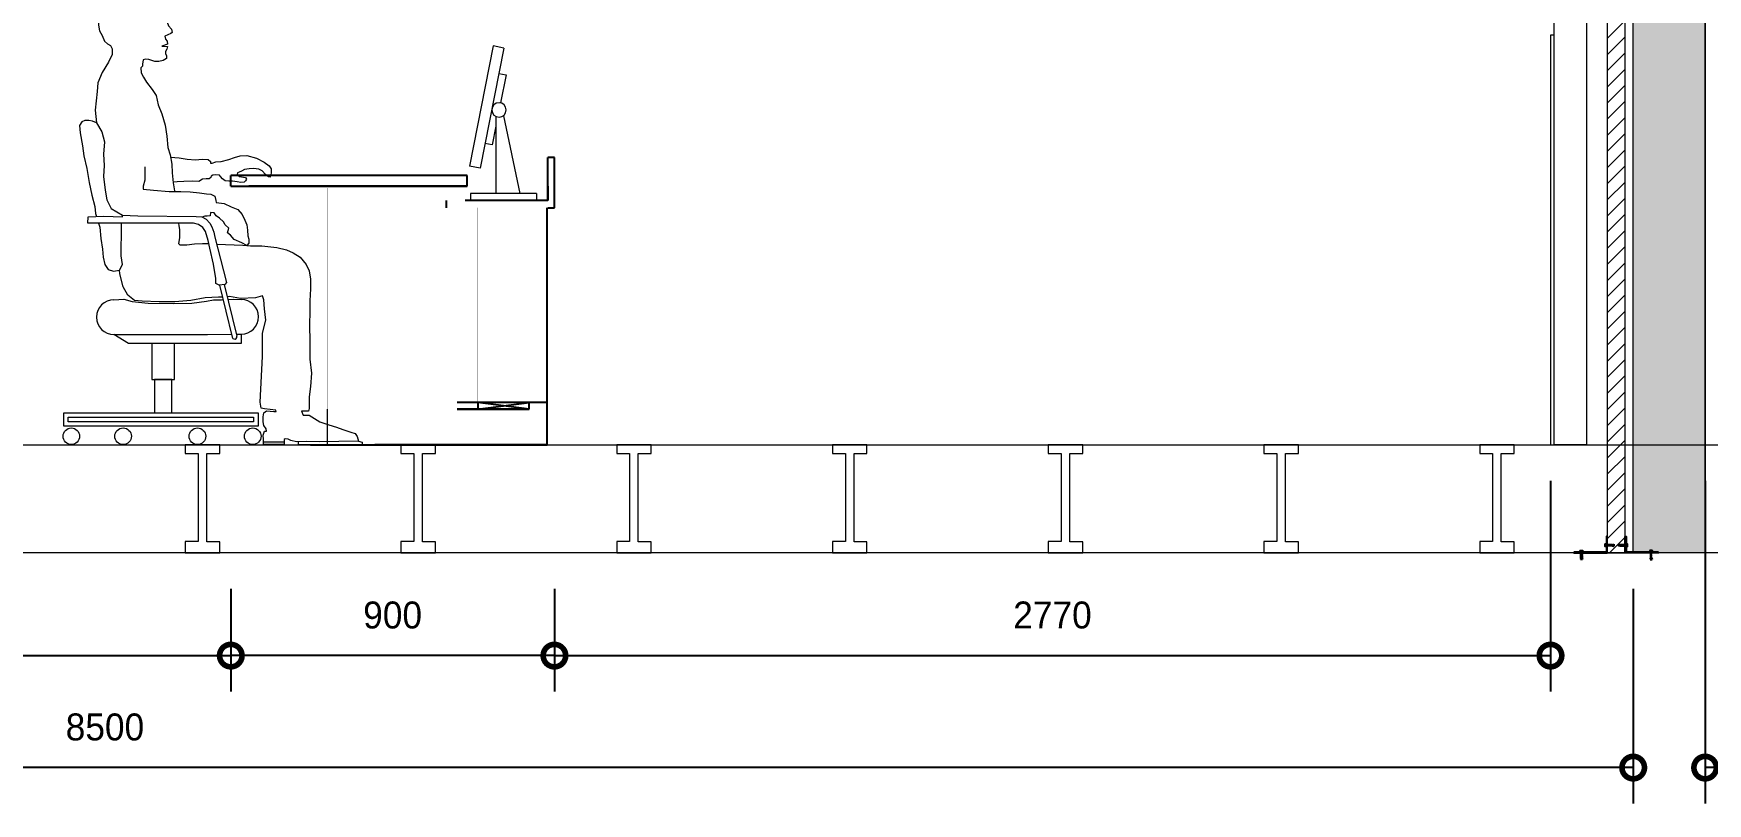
# Model space of a CAD drawing. Header units: millimetres. Extents: x 14417 to 125410, y 885 to 33253.
# Drawn here: x 85396 to 90052, y 6268 to 8411 of the extents above; entities that cross this region are included whole.
import ezdxf

# ---------------------------------------------------------------- set-up
doc = ezdxf.new("R2010")
doc.units = ezdxf.units.MM
doc.header["$LTSCALE"] = 300
doc.linetypes.add('HIDDEN', pattern=[0.375, 0.25, -0.125])
doc.layers.get('Defpoints').update_dxf_attribs({"color": 163})
doc.layers.add('-----20 General Symbol', color=3, linetype='Continuous')
doc.layers.add('-----36 Dimension', color=1, linetype='Continuous')
doc.layers.add('-----31 Base Plan', color=8, linetype='Continuous', lineweight=0)
doc.styles.add('ELEC', font='')
doc.styles.get('ELEC').set_extended_font_data('Dotum')
doc.dimstyles.new('LE', dxfattribs={"dimscale": 30, "dimtxt": 3, "dimasz": 2.5, "dimexe": 2, "dimexo": 2, "dimgap": 1.5, "dimtad": 1, "dimdec": 0, "dimzin": 1, "dimdsep": 46, "dimtxsty": 'ELEC', "dimblk": 'DOTSMALL', "dimcen": 0, "dimclrd": 1, "dimclre": 1, "dimclrt": 1, "dimadec": 0, "dimazin": 0, "dimtfac": 1, "dimtdec": 0, "dimtix": 1, "dimtmove": 2, "dimatfit": 3, "dimldrblk": 'DOTSMALL', "dimfxl": 1, "dimtolj": 1, "dimtzin": 1, "dimarcsym": 0})

# ---------------------------------------------------------------- blocks, each defined once
blk = doc.blocks.new('사람')
at = {"color": 0, "linetype": 'ByBlock'}
for p, q in [((217982.7, 32964.3, 0), (218018, 32819.5, 0)), ((217995.8, 32966.2, 0), (218030.8, 32822.7, 0)), ((218162.6, 32527.4, 0), (218105, 32527.4, 0)), ((218201.2, 32528.8, 0), (218201.2, 32521, 0)), ((218201.2, 32521, 0), (218379.5, 32521, 0))]:
    blk.add_line(p, q, dxfattribs=at)
at = {"color": 0, "linetype": 'ByBlock', "elevation": 0}
for points in [[(217689.6, 33794.2), (217726.9, 33806.6), (217764.2, 33806.6), (217789.5, 33807.1), (217807.4, 33802), (217818.3, 33797.6), (217825.9, 33786.1), (217832.3, 33769.4), (217832.3, 33757.3), (217834.9, 33745.1), (217836.2, 33731.1), (217834.3, 33719.6), (217829.8, 33713.8), (217831.1, 33703.6), (217836.8, 33696.6), (217841.3, 33686.3), (217849.6, 33676.7), (217850.9, 33667.8), (217847.7, 33664.6), (217831.1, 33656.9), (217832.3, 33648.6), (217836.8, 33643.5), (217837.8, 33634.9), (217822.6, 33629.5), (217837.8, 33628.8), (217836.2, 33621.1), (217833, 33614.7), (217832.3, 33610.3), (217832.3, 33609), (217834.9, 33602.6), (217834.9, 33594.9), (217825.9, 33589.8), (217814.4, 33587.3), (217802.9, 33587.3), (217786.3, 33592.4), (217778, 33593), (217770.9, 33591.1), (217768.4, 33579.6), (217769, 33573.8), (217763.9, 33569.4), (217764.5, 33555.3), (217771.6, 33543.2), (217779.9, 33529.1), (217795.9, 33509.3), (217806.7, 33492.7), (217811.9, 33466.4), (217822.1, 33441.5), (217831.9, 33410), (217836.1, 33379.3), (217839.3, 33347.6), (217845.6, 33327.5), (217849.8, 33301.1), (217850.9, 33276.8), (217854.1, 33249.3), (217857.3, 33227.1)], [(217689.6, 33794.2), (217671.5, 33781.4), (217662, 33770.1), (217654.9, 33754.1), (217647.2, 33733.9), (217646.6, 33710.1), (217646.6, 33688.1), (217649, 33672.1), (217656.1, 33659.1), (217662.6, 33643), (217670.9, 33635.9), (217679.3, 33631.1), (217684, 33622.2), (217684, 33606.8), (217674.2, 33584.8), (217656.2, 33556.3), (217644.6, 33527.8), (217642.5, 33503.5), (217637.2, 33451.8), (217640.4, 33415.9), (217655.6, 33391.4), (217663.1, 33363.8), (217660.6, 33328.7), (217661.9, 33297.4), (217660.6, 33267.3), (217664.4, 33228.4), (217669.4, 33202.1), (217681.9, 33178.3), (217713.3, 33159.5), (217755.9, 33157), (217917.7, 33155.8), (217933.5, 33154.6), (217945.3, 33148.1), (217955.4, 33136.8), (217961.6, 33126.5), (217966.8, 33111.8), (217970.1, 33098.3), (217994.1, 33004.4), (218002.3, 32972.4), (217997.1, 32966.4), (217982.2, 32964.2), (217972.5, 32969.4), (217972.5, 32982.8), (217965.8, 33023), (217956.1, 33067.6), (217950.9, 33089.2), (217944.2, 33113.8), (217936.8, 33125), (217924.1, 33133.2), (217910, 33136.9), (217616.5, 33136.9), (217617.2, 33154.7), (217661.2, 33156.2), (217713.3, 33154.7), (217713.3, 33159.5)], [(217640.4, 33415.9), (217630, 33421.1), (217619.2, 33422.4), (217608.4, 33423), (217599.5, 33419.2), (217593.7, 33408.4), (217595.6, 33388.7), (217601.4, 33352.4), (217605.8, 33324.4), (217613.5, 33288.8), (217620.5, 33250.6), (217627.5, 33215), (217635.7, 33183.2), (217637.7, 33163.5), (217640.4, 33155.5)], [(217774.7, 33293.7), (217774.7, 33274.7), (217774.7, 33256.7), (217770.5, 33239.8), (217770.5, 33231.3), (217799.1, 33229.2), (217842.4, 33225), (217858, 33225.3), (217875.3, 33225.3), (217900.7, 33223.9), (217927.1, 33221), (217946.7, 33218.4), (217958.8, 33217.3), (217969.5, 33211.8), (217972.5, 33200.1), (217973, 33194.6), (217995.8, 33192), (218015, 33182.9), (218033.8, 33175.3), (218045.4, 33161.2), (218053, 33145), (218058.6, 33132.3), (218060.6, 33117.2), (218061.1, 33102), (218064.6, 33092.4), (218064.6, 33081.7), (218058.6, 33075.2), (218044.9, 33082.2), (218023.6, 33091.9), (218013, 33104), (218005.4, 33110.1), (218008.9, 33122.7), (217998.8, 33132.8), (217993.8, 33140.4), (217983.1, 33150.6), (217973, 33157.1), (217967.9, 33165.7), (217957.8, 33166.7), (217956.8, 33157.6), (217948.2, 33156.1), (217941.6, 33156.1), (217936.5, 33155.1)], [(217846.7, 33320.5), (217870.9, 33318.7), (217892.7, 33315.1), (217915.6, 33313.5), (217934.3, 33315.1), (217951.4, 33314.1), (217957.7, 33308.9), (217957.7, 33303.7), (217962.3, 33303.7), (217972.2, 33307.3), (217987.3, 33308.3), (218009.1, 33314.6), (218024.2, 33319.3), (218039.8, 33324.4), (218059, 33325), (218086, 33318.2), (218107.3, 33306.8), (218121.3, 33296.4), (218126, 33288.6), (218126.5, 33276.2), (218123.9, 33265.2), (218118.7, 33265.8), (218110.4, 33272.5), (218101.6, 33282.4), (218091.7, 33287.6), (218077.7, 33289.1), (218065.2, 33288.6), (218052.7, 33286), (218043.9, 33281.3), (218037.7, 33279.3), (218033, 33276.7), (218031.4, 33272), (218038.7, 33267.3), (218043.9, 33266.3), (218049.6, 33265.2), (218055.3, 33264.2), (218057.4, 33259.5), (218055.3, 33254.9), (218051.7, 33250.7), (218041.8, 33250.2), (218031.4, 33252.3), (218025.7, 33253.3), (218018.5, 33253.8), (218008.6, 33253.8), (217998.2, 33254.9), (217990.9, 33260.6), (217985.7, 33267.3), (217982.6, 33270.4), (217970.6, 33271.5), (217964.4, 33271), (217959.2, 33267.8), (217958.7, 33263.7), (217954, 33260.1), (217945.2, 33260.1), (217935.3, 33259.5), (217924.9, 33253.3), (217908.8, 33254.3), (217883.9, 33253.3), (217864.6, 33251.7), (217853.9, 33251.2)], [(217646.7, 33136.9), (217650.4, 33126), (217652.9, 33094.2), (217657.4, 33064.9), (217659.3, 33042.7), (217663.7, 33022.3), (217672.7, 33007.7), (217687.9, 33003.2), (217704.5, 33006.4), (217713.4, 33021.7), (217709.6, 33045.7), (217708.9, 33062.1), (217709.3, 33079.9), (217710.3, 33094.4), (217710.3, 33110.8), (217710.3, 33125.9), (217710.3, 33136.9)], [(217953.4, 33079.1), (217935.8, 33079.8), (217913.2, 33078.9), (217892.2, 33075.6), (217873, 33075.6), (217869.6, 33079.8), (217872.1, 33097.4), (217872.1, 33119.1), (217870.5, 33129.2), (217869.7, 33136.9)], [(217975.7, 33078.3), (217975.3, 33078.3)], [(217975.7, 33078.3), (218047.2, 33076.1), (218069.2, 33073.9), (218100, 33073.9), (218141.8, 33069.5), (218169.3, 33062.9), (218188, 33054.1), (218206.7, 33042), (218223.3, 33022.2), (218232.1, 33004.6), (218235.4, 32981.5), (218235.4, 32954), (218234.3, 32921), (218234.3, 32892.4), (218233.2, 32852.9), (218234.3, 32807.8), (218234.3, 32758.3), (218238.7, 32719.8), (218235.4, 32682.4), (218232.1, 32653.9), (218232.1, 32621.3), (218229.9, 32613.6), (218211.1, 32613.6), (218215.6, 32602.6), (218232.1, 32602.6), (218261.8, 32583.9), (218287.1, 32576.2), (218308, 32569.6), (218325.6, 32563), (218347.6, 32555.3), (218359.7, 32552), (218365.2, 32543.2), (218369.6, 32530), (218379.5, 32527.8), (218379.5, 32521)], [(217990.7, 32931.5), (217979.5, 32930.8), (217943.3, 32929), (217903.4, 32921.8), (217858.2, 32918.2), (217814.7, 32918.2), (217767.7, 32920), (217746, 32921.8), (217727.9, 32936.3), (217715.2, 32959.8), (217705.6, 32995.6), (217704.5, 33006.4)], [(217689.3, 32924.1), (217716.7, 32926), (217739.8, 32918.7), (217784, 32914.4), (217854.6, 32913.4), (217906.2, 32914.4), (217946.2, 32919.7), (217966.2, 32923.9), (217988.3, 32923.9), (217992.5, 32924.2)], [(218369.6, 32530), (218259.8, 32528.2), (218225.6, 32529.4), (218196.8, 32528.8), (218181.2, 32532.4), (218173.4, 32536), (218165, 32537.2), (218162.6, 32534.8), (218162.6, 32521), (218105, 32521), (218105, 32535.4), (218103.8, 32547.3), (218108, 32558.7), (218113.4, 32558.7), (218112.8, 32564.7), (218106.2, 32573.7), (218104.4, 32583.9), (218104.4, 32598.3), (218105.6, 32609.7), (218113.4, 32614.5), (218133.8, 32612.7), (218140.4, 32612.7), (218139.8, 32616.9), (218108, 32620.5), (218099, 32621.9), (218095.4, 32638.6), (218102.5, 32766.2), (218102.5, 32831.3), (218111.6, 32867.5), (218108, 32898.3), (218106.2, 32923.6), (218102.5, 32934.4), (218102.5, 32934.4), (218082.6, 32929), (218041, 32927.2), (218010.2, 32932.6), (218004.1, 32932.3)], [(218005.9, 32925), (218020.9, 32926), (218043, 32924.9)], [(218043, 32828.2), (218043, 32801.9), (217729.3, 32801.9), (217689.3, 32826.9)], [(217689.3, 32826.9), (217949.3, 32826.9), (218015.9, 32827.8)], [(218029.5, 32828), (218043, 32828.2)]]:
    blk.add_lwpolyline(points, dxfattribs=at)
for points in [[(217857.8, 32801.9), (217794.6, 32801.9), (217794.6, 32702), (217857.8, 32702)], [(217850, 32702), (217802.4, 32702), (217802.4, 32609.7), (217850, 32609.7)], [(217550, 32609.7), (218089.8, 32609.7), (218089.8, 32571.9), (217550, 32571.9)], [(217562.1, 32597.7), (218077.7, 32597.7), (218077.7, 32584), (217562.1, 32584)]]:
    blk.add_lwpolyline(points, close=True, dxfattribs=at)
at = {"color": 0, "linetype": 'ByBlock'}
for centre in [(217570.7, 32544.1, 0), (217714.7, 32544.1, 0), (217921.4, 32544.1, 0), (218075.1, 32544.1, 0)]:
    blk.add_circle(centre, 23.1, dxfattribs=at)
for centre, radius, start, end in [((217689.3, 32875.5, 0), 48.6, 90, 270), ((218043, 32876.6, 0), 48.4, 270, 90), ((218024.4, 32821.1, 0), 6.61, 193.6844, 13.6844)]:
    blk.add_arc(centre, radius, start, end, dxfattribs=at)
blk = doc.blocks.new('Console_S')
for p, q in [((512820, 10470.5), (512849.5, 10476.4)), ((512820, 10470.5), (512849.5, 10476.4)), ((512849.5, 10476.4), (512915.5, 10142)), ((512820, 10470.5), (512886.1, 10136.2)), ((512833.5, 10399.7), (512813.9, 10395.8)), ((512813.9, 10395.8), (512829.4, 10318)), ((512821.3, 10282.4), (512775.8, 10066.2)), ((512842.4, 10280.5), (512842.4, 10066.2)), ((512842.4, 10253), (512852.8, 10200.9)), ((512852.8, 10200.9), (512872.4, 10204.8)), ((512886.1, 10136.2), (512915.5, 10142)), ((512729.5, 10066.2), (512912.9, 10066.2)), ((512729.5, 10066.2), (512729.5, 10046.2)), ((512912.9, 10066.2), (512912.9, 10046.2)), ((513311.3, 9466.2), (513311.3, 9366.2))]:
    blk.add_line(p, q)
at = {"lineweight": -3}
for p, q in [((512679.3, 10026.2), (512679.3, 10166.2)), ((512679.3, 10166.2), (512697.3, 10166.2)), ((512697.3, 10046.2), (512697.3, 10166.2)), ((512922.3, 10116.2), (513529.3, 10116.2)), ((512922.3, 10086.2), (512922.3, 10116.2)), ((513529.3, 10116.2), (513579.3, 10116.2)), ((513579.3, 10086.2), (513579.3, 10116.2)), ((512697.3, 10086.2), (512697.3, 10046.2)), ((513529.3, 10086.2), (512922.3, 10086.2)), ((512922.3, 10086.2), (513529.3, 10086.2)), ((513079.3, 10086.2), (513061.3, 10086.2)), ((513579.3, 10086.2), (513529.3, 10086.2)), ((512697.3, 10026.2), (512679.3, 10026.2)), ((512697.3, 10046.2), (512927.3, 10046.2)), ((512699.3, 9366.2), (512699.3, 10026.2)), ((512979.3, 10026.2), (512979.3, 10046.2)), ((512699.3, 9484.2), (512749.3, 9484.2)), ((512749.3, 9466.2), (512749.3, 9484.2)), ((512749.3, 9484.2), (512949.3, 9484.2)), ((512749.3, 9466.2), (512892.3, 9484.2)), ((512892.3, 9466.2), (512749.3, 9484.2)), ((512949.3, 9466.2), (512749.3, 9466.2)), ((512749.3, 9466.2), (512949.3, 9466.2)), ((512892.3, 9484.2), (512892.3, 9466.2)), ((512699.3, 9366.2), (513178.9, 9366.2)), ((513357.2, 9366.2), (512699.3, 9366.2))]:
    blk.add_line(p, q, dxfattribs=at)
at = {"lineweight": -3, "const_width": 0.1}
for points in [[(513311.3, 9466.2), (513311.3, 10081.2), (513329.3, 10081.2), (513329.3, 9466.2)], [(512979.3, 10046.2), (512697.3, 10046.2)], [(512697.3, 10026.2), (512979.3, 10026.2)], [(513329.3, 9484.2), (512699.3, 9484.2), (512699.3, 9466.2), (513329.3, 9466.2)]]:
    blk.add_lwpolyline(points, dxfattribs=at)
for points in [[(512679.3, 10021.2), (512679.3, 9466.2), (512697.3, 9466.2), (512697.3, 10021.2)], [(512717.3, 9466.2), (512699.3, 9466.2), (512699.3, 9366.2), (512717.3, 9366.2)]]:
    blk.add_lwpolyline(points, close=True, dxfattribs=at)
at = {"linetype": 'HIDDEN', "const_width": 0.1}
blk.add_lwpolyline([(512892.3, 9484.2), (512892.3, 10026.2)], dxfattribs=at)
blk.add_circle((512833.3, 10298.4), 20)
at = {"xscale": -1}
blk.add_blockref('사람', (731593.4, -23153.7, 0), dxfattribs=at)
blk = doc.blocks.new('철팡ㄴ화스너')
at = {"color": 1, "linetype": 'Continuous'}
for p, q in [((126486.2, 23711.3), (126486.2, 23706)), ((126490.6, 23707.1), (126486.2, 23706)), ((126490.5, 23710.1), (126487.7, 23711)), ((126490.6, 23707), (126487.7, 23706.2)), ((126488.1, 23710.6), (126490.3, 23707.2)), ((126489.3, 23710.3), (126491.4, 23707.2)), ((126490.8, 23710.4), (126490.5, 23710.1)), ((126490.9, 23710.4), (126490.6, 23710)), ((126490.6, 23710), (126492.5, 23707.2)), ((126490.6, 23707.1), (126491.1, 23706.9)), ((126490.6, 23707), (126491.1, 23706.8)), ((126491.7, 23710.1), (126490.8, 23710.4)), ((126491.7, 23710), (126490.9, 23710.4)), ((126491.1, 23706.8), (126491.4, 23707.2)), ((126491.1, 23706.9), (126491.4, 23707.2)), ((126491.4, 23707.2), (126492.2, 23706.8)), ((126491.4, 23707.2), (126492.2, 23706.9)), ((126492, 23710.4), (126491.7, 23710.1)), ((126492, 23710.4), (126491.7, 23710)), ((126491.7, 23710), (126493.6, 23707.2)), ((126492.8, 23710.1), (126492, 23710.4)), ((126492.8, 23710), (126492, 23710.4)), ((126492.2, 23706.8), (126492.5, 23707.2)), ((126492.2, 23706.9), (126492.5, 23707.2)), ((126492.5, 23707.2), (126493.4, 23706.8)), ((126492.5, 23707.2), (126493.3, 23706.9)), ((126492.5, 23707.2), (126493.3, 23706.9)), ((126492.6, 23707.2), (126493.4, 23706.8)), ((126492.8, 23710), (126494.8, 23707.2)), ((126493.8, 23710.1), (126493, 23710.4)), ((126493.3, 23706.9), (126493.7, 23707.2)), ((126493.4, 23706.8), (126493.7, 23707.2)), ((126493.7, 23707.2), (126494.5, 23706.9)), ((126493.7, 23707.2), (126494.5, 23706.8)), ((126494.1, 23710.4), (126493.8, 23710.1)), ((126494, 23710), (126495.9, 23707.2)), ((126494.9, 23710.1), (126494.1, 23710.4)), ((126494.5, 23706.9), (126494.8, 23707.2)), ((126494.5, 23706.8), (126494.8, 23707.2)), ((126494.7, 23707.2), (126495.5, 23706.9)), ((126494.7, 23707.1), (126495.5, 23706.8)), ((126495.2, 23710.4), (126494.9, 23710.1)), ((126495.1, 23710), (126497, 23707.2)), ((126496.1, 23710.1), (126495.2, 23710.4)), ((126495.5, 23706.9), (126495.8, 23707.2)), ((126495.5, 23706.8), (126495.8, 23707.1)), ((126495.8, 23707.2), (126496.6, 23706.9)), ((126495.8, 23707.1), (126496.7, 23706.8)), ((126496.4, 23710.4), (126496.1, 23710.1)), ((126496.2, 23710), (126498.2, 23707.2)), ((126497.2, 23710.1), (126496.4, 23710.4)), ((126496.6, 23706.9), (126496.9, 23707.2)), ((126496.7, 23706.8), (126497, 23707.1)), ((126496.9, 23707.2), (126497.8, 23706.9)), ((126497, 23707.1), (126497.8, 23706.8)), ((126497.5, 23710.4), (126497.2, 23710.1)), ((126497.3, 23710), (126499.3, 23707.2)), ((126497.8, 23706.9), (126498.1, 23707.2)), ((126497.8, 23706.8), (126498.1, 23707.1)), ((126498.1, 23707.2), (126498.9, 23706.9)), ((126498.1, 23707.1), (126498.9, 23706.8)), ((126498.9, 23706.9), (126499.2, 23707.2)), ((126498.9, 23706.8), (126499.2, 23707.1)), ((126499.2, 23707.2), (126500, 23706.9)), ((126499.2, 23707.1), (126500, 23706.8)), ((126500.6, 23710.1), (126499.8, 23710.4)), ((126500, 23706.9), (126500.3, 23707.2)), ((126500, 23706.9), (126500.3, 23707.2)), ((126500, 23706.8), (126500.3, 23707.1)), ((126500, 23706.8), (126500.3, 23707.1)), ((126500.3, 23707.2), (126501.1, 23706.9)), ((126500.3, 23707.1), (126501.2, 23706.8)), ((126500.9, 23710.4), (126500.6, 23710.1)), ((126501.7, 23710.1), (126500.9, 23710.4)), ((126501.1, 23706.9), (126501.4, 23707.2)), ((126501.2, 23706.8), (126501.5, 23707.1)), ((126501.4, 23707.2), (126502.3, 23706.9)), ((126501.5, 23707.1), (126502.3, 23706.8)), ((126502, 23710.4), (126501.7, 23710.1)), ((126502.8, 23710.1), (126502, 23710.4)), ((126502.3, 23706.9), (126502.6, 23707.2)), ((126502.3, 23706.8), (126502.6, 23707.1)), ((126502.6, 23707.2), (126503.4, 23706.9)), ((126502.6, 23707.1), (126503.4, 23706.8)), ((126503.1, 23710.4), (126502.8, 23710.1)), ((126504, 23710.1), (126503.1, 23710.4)), ((126503.4, 23706.9), (126503.7, 23707.2)), ((126503.4, 23706.8), (126503.7, 23707.1)), ((126503.7, 23707.2), (126504.5, 23706.9)), ((126503.7, 23707.1), (126504.5, 23706.8)), ((126504.3, 23710.4), (126504, 23710.1)), ((126504.5, 23706.9), (126504.8, 23707.2)), ((126504.5, 23706.8), (126504.9, 23707.1)), ((126504.8, 23707.2), (126505.6, 23706.9)), ((126504.9, 23707.1), (126505.7, 23706.8)), ((126505.6, 23706.9), (126505.9, 23707.2)), ((126505.6, 23706.9), (126505.9, 23707.2)), ((126505.7, 23706.8), (126506, 23707.1)), ((126505.7, 23706.8), (126506, 23707.1)), ((126505.9, 23707.2), (126506.8, 23706.9)), ((126506, 23707.1), (126506.8, 23706.8)), ((126506.8, 23706.9), (126507.1, 23707.2)), ((126506.8, 23706.8), (126507.1, 23707.1)), ((126507, 23711.2), (126507, 23713.2)), ((126507.9, 23713.2), (126507, 23713.2)), ((126507, 23703.7), (126507, 23705.9)), ((126507.9, 23703.7), (126507, 23703.7)), ((126507.1, 23707.2), (126507.9, 23706.9)), ((126507.1, 23707.1), (126507.9, 23706.8)), ((126507.7, 23710.3), (126507.4, 23710)), ((126508.5, 23710), (126507.7, 23710.3)), ((126507.9, 23713.2), (126507.9, 23710.3)), ((126507.9, 23706.9), (126508.2, 23707.2)), ((126507.9, 23706.8), (126507.9, 23703.7)), ((126508, 23707), (126510.3, 23704.7)), ((126508.1, 23707.1), (126510.4, 23704.8)), ((126508.2, 23707.2), (126509, 23706.9)), ((126508.3, 23712.3), (126510.4, 23710.2)), ((126508.8, 23710.3), (126508.5, 23710)), ((126508.5, 23710), (126510.5, 23707.2)), ((126508.6, 23712.3), (126510.8, 23710.1)), ((126509.6, 23710), (126508.8, 23710.3)), ((126509, 23706.9), (126509.3, 23707.2)), ((126509.3, 23707.2), (126510.2, 23706.9)), ((126510, 23710.3), (126509.6, 23710)), ((126509.6, 23710), (126510.8, 23708.4)), ((126510.8, 23710), (126510, 23710.3)), ((126510.2, 23706.9), (126510.5, 23707.2)), ((126510.5, 23707.2), (126510.8, 23707.1)), ((126510.8, 23707.1), (126510.8, 23710.1)), ((126510.8, 23710), (126510.8, 23710)), ((126572, 23690.6), (126574.9, 23690.6)), ((126572, 23690.6), (126572, 23689.6)), ((126574, 23689.6), (126572, 23689.6)), ((126573, 23691.3), (126575.2, 23693.5)), ((126573, 23691), (126575.1, 23693.1)), ((126573.9, 23668.8), (126579.2, 23668.8)), ((126575.1, 23673.2), (126574.3, 23670.4)), ((126574.6, 23670.8), (126578, 23673)), ((126574.9, 23672), (126578, 23674.1)), ((126578.1, 23673.2), (126579.2, 23668.8))]:
    blk.add_line(p, q, dxfattribs=at)
for points in [[(126490.6, 23710), (126486.2, 23711.3)], [(126498.4, 23710), (126497.5, 23710.3), (126497.2, 23710), (126496.4, 23710.3), (126496.1, 23710), (126495.3, 23710.3), (126495, 23710), (126494.2, 23710.3), (126493.8, 23710), (126493, 23710.3), (126492.7, 23710), (126491.9, 23710.3), (126491.6, 23710)], [(126505.1, 23710), (126504.3, 23710.3), (126504, 23710), (126503.2, 23710.3), (126502.9, 23710), (126502.1, 23710.3), (126501.7, 23710), (126500.9, 23710.3), (126500.6, 23710), (126499.8, 23710.3), (126499.5, 23710), (126498.7, 23710.3), (126498.4, 23710)], [(126507.9, 23710.3), (126507.7, 23710.4), (126507.4, 23710.1), (126506.6, 23710.4), (126506.2, 23710.1), (126505.4, 23710.4), (126505.1, 23710.1), (126504.3, 23710.4)], [(126507.4, 23710), (126506.6, 23710.3), (126506.3, 23710), (126505.4, 23710.3), (126505.1, 23710)], [(126510.8, 23710), (126510.8, 23711.7), (126510.3, 23712.3), (126507.9, 23712.3)], [(126507.9, 23704.6), (126510.3, 23704.6), (126510.8, 23705.2), (126510.8, 23707.1)], [(126575.2, 23693.5), (126573.5, 23693.5), (126573, 23693), (126573, 23690.6)], [(126575.2, 23673.2), (126573.9, 23668.8)]]:
    blk.add_lwpolyline(points, dxfattribs=at)
at = {"color": 1}
for points in [[(126597.4, 23689.6), (126597.4, 23687.5), (126504.8, 23687.5), (126504.8, 23689.6)], [(126597.4, 23689.6), (126507, 23689.6)], [(126507, 23689.6), (126597.4, 23689.6)]]:
    blk.add_lwpolyline(points, dxfattribs=at)
blk = doc.blocks.new('cjfvksghktmsj')
at = {"color": 1, "linetype": 'Continuous'}
for p, q in [((127020.7, 23687), (127021, 23686.7)), ((127021, 23686.7), (127020.7, 23685.8)), ((127020.7, 23685.8), (127021, 23685.5)), ((127021, 23685.5), (127020.7, 23684.7)), ((127020.7, 23684.7), (127021, 23684.4)), ((127021, 23684.4), (127020.7, 23683.6)), ((127020.7, 23683.6), (127021, 23683.3)), ((127021, 23683.3), (127020.7, 23682.5)), ((127020.7, 23680.2), (127021, 23679.9)), ((127021, 23679.9), (127020.7, 23679.1)), ((127020.7, 23679.1), (127021, 23678.8)), ((127021, 23678.8), (127020.7, 23677.9)), ((127020.7, 23677.9), (127021, 23677.6)), ((127021, 23677.6), (127020.7, 23676.8)), ((127020.7, 23676.8), (127021, 23676.5)), ((127021, 23676.5), (127020.7, 23675.7)), ((127021, 23675.5), (127020.7, 23674.7)), ((127021.1, 23675.5), (127020.7, 23674.7)), ((127020.7, 23674.7), (127021, 23674.3)), ((127020.7, 23674.7), (127021.1, 23674.4)), ((127021.1, 23674.4), (127020.7, 23673.6)), ((127021, 23674.3), (127020.7, 23673.5)), ((127020.7, 23673.6), (127021.1, 23673.3)), ((127020.7, 23673.5), (127021, 23673.2)), ((127021.1, 23693.5), (127020.8, 23692.6)), ((127020.8, 23692.6), (127021.1, 23692.3)), ((127021.1, 23692.3), (127020.8, 23691.5)), ((127020.8, 23691.5), (127021.1, 23691.2)), ((127021.1, 23691.2), (127020.8, 23690.4)), ((127020.8, 23690.4), (127021.1, 23690.1)), ((127024, 23693.5), (127021, 23693.5)), ((127021.1, 23693.5), (127021.1, 23693.5)), ((127021.1, 23692.3), (127022.7, 23693.5)), ((127021.1, 23691.2), (127023.9, 23693.2)), ((127021.1, 23680), (127023.9, 23682)), ((127021.1, 23678.9), (127023.9, 23680.8)), ((127021.1, 23677.8), (127023.9, 23679.7)), ((127021.1, 23676.6), (127023.9, 23678.6)), ((127021.1, 23675.5), (127023.9, 23677.5)), ((127021.1, 23674.4), (127023.9, 23676.3)), ((127021.1, 23673.3), (127023.9, 23675.2)), ((127023.9, 23693.2), (127024, 23693.5)), ((127024.2, 23692.8), (127023.9, 23693.2)), ((127023.9, 23692), (127024.2, 23692.8)), ((127024.2, 23691.7), (127023.9, 23692)), ((127023.9, 23690.9), (127024.2, 23691.7)), ((127024.2, 23690.6), (127023.9, 23690.9)), ((127023.9, 23689.8), (127024.2, 23690.6)), ((127024.2, 23689.5), (127023.9, 23689.8)), ((127023.9, 23688.6), (127024.2, 23689.5)), ((127024.2, 23688.3), (127023.9, 23688.6)), ((127024.2, 23688.3), (127023.9, 23688.6)), ((127023.9, 23687.5), (127024.2, 23688.3)), ((127024.2, 23687.2), (127023.9, 23687.5)), ((127023.9, 23686.4), (127024.2, 23687.2)), ((127024.2, 23686.1), (127023.9, 23686.4)), ((127023.9, 23685.3), (127024.2, 23686.1)), ((127024.2, 23685), (127023.9, 23685.3)), ((127023.9, 23684.1), (127024.2, 23685)), ((127024.2, 23683.8), (127023.9, 23684.1)), ((127023.9, 23683), (127024.2, 23683.8)), ((127024.2, 23682.7), (127023.9, 23683)), ((127024.2, 23682.7), (127023.9, 23683)), ((127023.9, 23681.9), (127024.2, 23682.7)), ((127024.2, 23681.6), (127023.9, 23681.9)), ((127023.9, 23680.8), (127024.2, 23681.6)), ((127024.2, 23680.4), (127023.9, 23680.8)), ((127023.9, 23679.6), (127024.2, 23680.4)), ((127024.2, 23679.3), (127023.9, 23679.6)), ((127023.9, 23678.5), (127024.2, 23679.3)), ((127024.2, 23678.2), (127023.9, 23678.5)), ((127023.9, 23677.4), (127024.2, 23678.2)), ((127024.2, 23677.2), (127023.9, 23677.5)), ((127024.3, 23677.2), (127023.9, 23677.5)), ((127023.9, 23676.3), (127024.2, 23677.2)), ((127023.9, 23676.4), (127024.3, 23677.2)), ((127024.3, 23676.1), (127023.9, 23676.4)), ((127024.2, 23676), (127023.9, 23676.3)), ((127023.9, 23675.3), (127024.3, 23676.1)), ((127023.9, 23675.2), (127024.3, 23676)), ((127023.9, 23675.2), (127024.2, 23676)), ((127023.9, 23675.2), (127024.2, 23676)), ((127024.3, 23674.9), (127023.9, 23675.2)), ((127024.2, 23674.9), (127023.9, 23675.2)), ((127023.9, 23674.1), (127024.3, 23674.9)), ((127023.9, 23674.1), (127024.2, 23674.9)), ((127024.3, 23673.8), (127023.9, 23674.1)), ((127024.2, 23673.8), (127023.9, 23674.1)), ((127024, 23690.8), (127026.3, 23693.1)), ((127024, 23689.8), (127024.3, 23690.6)), ((127024.3, 23689.5), (127024, 23689.8)), ((127024, 23688.7), (127024.3, 23689.5)), ((127024.3, 23688.4), (127024, 23688.7)), ((127024.3, 23688.4), (127024, 23688.7)), ((127024, 23687.5), (127024.3, 23688.4)), ((127024.3, 23687.2), (127024, 23687.5)), ((127024, 23686.4), (127024.3, 23687.2)), ((127024.3, 23686.1), (127024, 23686.4)), ((127024, 23685.3), (127024.3, 23686.1)), ((127024.3, 23685), (127024, 23685.3)), ((127024, 23684.2), (127024.3, 23685)), ((127024.3, 23683.9), (127024, 23684.2)), ((127024, 23683), (127024.3, 23683.9)), ((127024.3, 23682.7), (127024, 23683)), ((127024.3, 23682.7), (127024, 23683)), ((127024, 23681.9), (127024.3, 23682.7)), ((127024.3, 23681.6), (127024, 23681.9)), ((127024, 23680.8), (127024.3, 23681.6)), ((127024.3, 23680.5), (127024, 23680.8)), ((127024, 23679.7), (127024.3, 23680.5)), ((127024.3, 23679.4), (127024, 23679.7)), ((127024, 23678.5), (127024.3, 23679.4)), ((127024.3, 23678.2), (127024, 23678.5)), ((127024, 23677.4), (127024.3, 23678.2)), ((127024, 23673.2), (127024.2, 23673.8)), ((127024.1, 23690.6), (127026.4, 23692.9)), ((127024.1, 23673.3), (127024.3, 23673.8)), ((127024.3, 23690.6), (127027.4, 23690.6)), ((127027.4, 23689.6), (127025.1, 23689.6)), ((127027.4, 23690.6), (127027.4, 23689.6))]:
    blk.add_line(p, q, dxfattribs=at)
at = {"color": 1, "elevation": 0}
blk.add_lwpolyline([(126952.8, 23687.5), (126950.7, 23687.5), (126950.7, 23732.5), (126952.8, 23732.5), (126952.8, 23689.6)], dxfattribs=at)
at = {"color": 1, "linetype": 'Continuous'}
for points in [[(127020.8, 23690.6), (127020.7, 23690.4), (127021, 23690.1), (127020.7, 23689.2), (127021, 23688.9), (127020.7, 23688.1), (127021, 23687.8), (127020.7, 23687)], [(127021.1, 23681), (127020.7, 23680.2), (127021.1, 23679.9), (127020.7, 23679.1), (127021.1, 23678.8), (127020.7, 23678), (127021.1, 23677.7), (127020.7, 23676.8), (127021.1, 23676.5), (127020.7, 23675.7), (127021.1, 23675.4), (127020.7, 23674.6), (127021.1, 23674.3)], [(127021.1, 23690.1), (127020.8, 23689.3), (127021.1, 23689), (127020.8, 23688.1), (127021.1, 23687.8)], [(127021.1, 23687.8), (127020.8, 23687), (127021.1, 23686.7), (127020.8, 23685.9), (127021.1, 23685.6), (127020.8, 23684.7), (127021.1, 23684.4), (127020.8, 23683.6), (127021.1, 23683.3), (127020.8, 23682.5), (127021.1, 23682.2), (127020.8, 23681.4), (127021.1, 23681.1)], [(127026.4, 23690.6), (127026.4, 23692.9), (127025.9, 23693.5), (127024, 23693.5)]]:
    blk.add_lwpolyline(points, dxfattribs=at)
at = {"ltscale": 10}
blk.add_blockref('철팡ㄴ화스너', (445.9, 0), dxfattribs=at)
blk = doc.blocks.new('_DotSmall')
at = {"color": 0, "linetype": 'ByBlock', "const_width": 0.5}
blk.add_lwpolyline([(-0.0625, 0, 1), (0.0625, 0, 1)], format="xyb", close=True, dxfattribs=at)
blk = doc.blocks.new('*D39')
at = {"layer": '-----36 Dimension', "color": 1, "lineweight": -2, "transparency": 16777216}
for p, q in [((89615, 7166.1), (89615, 6580)), ((86845, 6866.1), (86845, 6580)), ((86845, 6680), (89615, 6680))]:
    blk.add_line(p, q, dxfattribs=at)
at = {"layer": 'Defpoints', "color": 0, "transparency": 16777216}
for p in [(89615, 7266.1), (86845, 6966.1), (89615, 6680)]:
    blk.add_point(p, dxfattribs=at)
at = {"layer": '-----36 Dimension', "color": 1, "lineweight": -2, "transparency": 16777216, "xscale": 125, "yscale": 125, "zscale": 125, "rotation": 180}
blk.add_blockref('_DotSmall', (86845, 6680), dxfattribs=at)
at = {"layer": '-----36 Dimension', "color": 1, "lineweight": -2, "transparency": 16777216, "xscale": 125, "yscale": 125, "zscale": 125}
blk.add_blockref('_DotSmall', (89615, 6680), dxfattribs=at)
at = {"layer": '-----36 Dimension', "color": 1, "transparency": 16777216, "insert": (88230, 6792.5), "char_height": 75, "attachment_point": 5, "style": 'ELEC'}
blk.add_mtext('\\A1;2770', dxfattribs=at)
blk = doc.blocks.new('*D51')
at = {"layer": '-----36 Dimension', "color": 1, "lineweight": -2, "transparency": 16777216}
for p, q in [((81345, 6866.1), (81345, 6268.4)), ((89845, 6866.1), (89845, 6268.4)), ((89845, 6368.4), (81345, 6368.4))]:
    blk.add_line(p, q, dxfattribs=at)
at = {"layer": 'Defpoints', "color": 0, "transparency": 16777216}
for p in [(81345, 6966.1), (89845, 6966.1), (81345, 6368.4)]:
    blk.add_point(p, dxfattribs=at)
at = {"layer": '-----36 Dimension', "color": 1, "lineweight": -2, "transparency": 16777216, "xscale": 125, "yscale": 125, "zscale": 125, "rotation": 180}
blk.add_blockref('_DotSmall', (81345, 6368.4), dxfattribs=at)
at = {"layer": '-----36 Dimension', "color": 1, "lineweight": -2, "transparency": 16777216, "xscale": 125, "yscale": 125, "zscale": 125}
blk.add_blockref('_DotSmall', (89845, 6368.4), dxfattribs=at)
at = {"layer": '-----36 Dimension', "color": 1, "transparency": 16777216, "insert": (85595, 6481), "char_height": 75, "attachment_point": 5, "style": 'ELEC'}
blk.add_mtext('\\A1;8500', dxfattribs=at)
blk = doc.blocks.new('*D44')
at = {"layer": '-----36 Dimension', "color": 1, "lineweight": -2, "transparency": 16777216}
for p, q in [((90045, 7166.1), (90045, 6268.4)), ((92895, 7166.1), (92895, 6268.4)), ((92895, 6368.4), (90045, 6368.4))]:
    blk.add_line(p, q, dxfattribs=at)
at = {"layer": 'Defpoints', "color": 0, "transparency": 16777216}
for p in [(90045, 7266.1), (92895, 7266.1), (90045, 6368.4)]:
    blk.add_point(p, dxfattribs=at)
at = {"layer": '-----36 Dimension', "color": 1, "lineweight": -2, "transparency": 16777216, "xscale": 125, "yscale": 125, "zscale": 125, "rotation": 180}
blk.add_blockref('_DotSmall', (90045, 6368.4), dxfattribs=at)
at = {"layer": '-----36 Dimension', "color": 1, "lineweight": -2, "transparency": 16777216, "xscale": 125, "yscale": 125, "zscale": 125}
blk.add_blockref('_DotSmall', (92895, 6368.4), dxfattribs=at)
at = {"layer": '-----36 Dimension', "color": 1, "transparency": 16777216, "insert": (91470, 6481), "char_height": 75, "attachment_point": 5, "style": 'ELEC'}
blk.add_mtext('\\A1;2850', dxfattribs=at)
blk = doc.blocks.new('*D45')
at = {"layer": '-----36 Dimension', "color": 1, "lineweight": -2, "transparency": 16777216}
for p, q in [((85945, 6866.1), (85945, 6580)), ((86845, 6866.1), (86845, 6580)), ((86845, 6680), (85945, 6680))]:
    blk.add_line(p, q, dxfattribs=at)
at = {"layer": 'Defpoints', "color": 0, "transparency": 16777216}
for p in [(85945, 6966.1), (86845, 6966.1), (85945, 6680)]:
    blk.add_point(p, dxfattribs=at)
at = {"layer": '-----36 Dimension', "color": 1, "lineweight": -2, "transparency": 16777216, "xscale": 125, "yscale": 125, "zscale": 125, "rotation": 180}
blk.add_blockref('_DotSmall', (85945, 6680), dxfattribs=at)
at = {"layer": '-----36 Dimension', "color": 1, "lineweight": -2, "transparency": 16777216, "xscale": 125, "yscale": 125, "zscale": 125}
blk.add_blockref('_DotSmall', (86845, 6680), dxfattribs=at)
at = {"layer": '-----36 Dimension', "color": 1, "transparency": 16777216, "insert": (86395, 6792.5), "char_height": 75, "attachment_point": 5, "style": 'ELEC'}
blk.add_mtext('\\A1;900', dxfattribs=at)
blk = doc.blocks.new('*D46')
at = {"layer": '-----36 Dimension', "color": 1, "lineweight": -2, "transparency": 16777216}
for p, q in [((84145, 6866.1), (84145, 6580)), ((85945, 6866.1), (85945, 6580)), ((84145, 6680), (85945, 6680))]:
    blk.add_line(p, q, dxfattribs=at)
at = {"layer": 'Defpoints', "color": 0, "transparency": 16777216}
for p in [(84145, 6966.1), (85945, 6966.1), (85945, 6680)]:
    blk.add_point(p, dxfattribs=at)
at = {"layer": '-----36 Dimension', "color": 1, "lineweight": -2, "transparency": 16777216, "xscale": 125, "yscale": 125, "zscale": 125, "rotation": 180}
blk.add_blockref('_DotSmall', (84145, 6680), dxfattribs=at)
at = {"layer": '-----36 Dimension', "color": 1, "lineweight": -2, "transparency": 16777216, "xscale": 125, "yscale": 125, "zscale": 125}
blk.add_blockref('_DotSmall', (85945, 6680), dxfattribs=at)
at = {"layer": '-----36 Dimension', "color": 1, "transparency": 16777216, "insert": (85045, 6792.5), "char_height": 75, "attachment_point": 5, "style": 'ELEC'}
blk.add_mtext('\\A1;1800', dxfattribs=at)

msp = doc.modelspace()

# ---------------------------------------------------------------- hatches: boundary and pattern name
at = {"layer": '-----31 Base Plan'}
h = msp.add_hatch(dxfattribs=at)
h.set_pattern_fill('ARCHT07', color=256)
h.set_pattern_definition([(0, (56409.91, 180283.795), (0, 63.5), [6.35, -57.15]), (0, (56428.96, 180296.495), (0, 63.5), [6.35, -57.15]), (0, (56416.26, 180321.895), (0, 63.5), [6.35, -25.4, 6.35, -25.4]), (90, (56409.91, 180283.795), (-63.5, 4e-15), [6.35, -57.15]), (90, (56416.26, 180321.895), (-63.5, 4e-15), [6.35, -57.15]), (90, (56435.31, 180296.495), (-63.5, 4e-15), [6.35, -57.15]), (90, (56448.01, 180315.545), (-63.5, 4e-15), [6.35, -57.15]), (135, (56416.257, 180283.795), (-63.501187, 4e-15), [8.98144, -80.8228]), (135, (56422.607, 180321.895), (-63.501187, 4e-15), [8.98144, -80.8228]), (45, (56428.957, 180296.495), (0, 63.501187), [8.98144, -17.96034, 8.98144, -53.88102]), (0, (56384.507, 180271.095), (6.35, 6.35), [-12.7, 0])])
h.paths.add_polyline_path([(89845, 10853.886), (90045, 10853.886), (90045, 6966.114), (89845, 6966.114)])
h = msp.add_hatch(dxfattribs=at)
h.set_pattern_fill('ANSI31', color=256, scale=10)
h.set_pattern_definition([(45, (-185.393, 177833.185), (-22.4506403, 22.4506403), [])])
h.paths.add_polyline_path([(89772.9, 6966.114), (89822.9, 6966.114), (89822.9, 10266.114), (89772.9, 10266.114)])

# ---------------------------------------------------------------- linework, layer by layer
for p, q in [((89845, 6966.114), (89845, 10266.114)), ((90045, 6966.114), (90045, 10266.114))]:
    msp.add_line(p, q, dxfattribs=at)
for points in [[(89845, 10853.886), (90045, 10853.886), (90045, 6966.114), (89845, 6966.114)], [(92895, 10266.114), (81345, 10266.114), (81345, 7266.114), (92895, 7266.114)], [(89772.9, 6966.114), (89822.9, 6966.114), (89822.9, 10266.114), (89772.9, 10266.114)], [(89625, 8461.114), (89715, 8461.114), (89715, 7266.114), (89625, 7266.114)], [(92895, 6966.114), (81345, 6966.114), (81345, 7266.114), (92895, 7266.114)], [(85914.089, 7266.114), (85818.076, 7266.114), (85818.076, 7242.111), (85854.081, 7242.111), (85854.081, 6997.798), (85818.076, 6997.798), (85818.076, 6966.114), (85914.089, 6966.114), (85914.089, 6996.882), (85878.084, 6996.882), (85878.084, 7242.111), (85914.089, 7242.111), (85914.089, 7266.114)], [(86514.089, 7266.114), (86418.076, 7266.114), (86418.076, 7242.111), (86454.081, 7242.111), (86454.081, 6997.798), (86418.076, 6997.798), (86418.076, 6966.114), (86514.089, 6966.114), (86514.089, 6996.882), (86478.084, 6996.882), (86478.084, 7242.111), (86514.089, 7242.111), (86514.089, 7266.114)], [(87114.089, 7266.114), (87018.076, 7266.114), (87018.076, 7242.111), (87054.081, 7242.111), (87054.081, 6997.798), (87018.076, 6997.798), (87018.076, 6966.114), (87114.089, 6966.114), (87114.089, 6996.882), (87078.084, 6996.882), (87078.084, 7242.111), (87114.089, 7242.111), (87114.089, 7266.114)], [(87714.089, 7266.114), (87618.076, 7266.114), (87618.076, 7242.111), (87654.081, 7242.111), (87654.081, 6997.798), (87618.076, 6997.798), (87618.076, 6966.114), (87714.089, 6966.114), (87714.089, 6996.882), (87678.084, 6996.882), (87678.084, 7242.111), (87714.089, 7242.111), (87714.089, 7266.114)], [(88314.089, 7266.114), (88218.076, 7266.114), (88218.076, 7242.111), (88254.081, 7242.111), (88254.081, 6997.798), (88218.076, 6997.798), (88218.076, 6966.114), (88314.089, 6966.114), (88314.089, 6996.882), (88278.084, 6996.882), (88278.084, 7242.111), (88314.089, 7242.111), (88314.089, 7266.114)], [(88914.089, 7266.114), (88818.076, 7266.114), (88818.076, 7242.111), (88854.081, 7242.111), (88854.081, 6997.798), (88818.076, 6997.798), (88818.076, 6966.114), (88914.089, 6966.114), (88914.089, 6996.882), (88878.084, 6996.882), (88878.084, 7242.111), (88914.089, 7242.111), (88914.089, 7266.114)], [(89514.089, 7266.114), (89418.076, 7266.114), (89418.076, 7242.111), (89454.081, 7242.111), (89454.081, 6997.798), (89418.076, 6997.798), (89418.076, 6966.114), (89514.089, 6966.114), (89514.089, 6996.882), (89478.084, 6996.882), (89478.084, 7242.111), (89514.089, 7242.111), (89514.089, 7266.114)]]:
    msp.add_lwpolyline(points, close=True, dxfattribs=at)
msp.add_lwpolyline([(89625, 8401.114), (89625, 8406.114), (89615, 8406.114), (89615, 7266.114), (89625, 7266.114), (89625, 8406.114)], dxfattribs=at)

# ---------------------------------------------------------------- block references
at = {"layer": '-----20 General Symbol', "ltscale": 10, "xscale": -1}
msp.add_blockref('cjfvksghktmsj', (216723.594, -16721.407), dxfattribs=at)
at = {"layer": '-----20 General Symbol', "ltscale": 10}
msp.add_blockref('cjfvksghktmsj', (-37127.794, -16721.407), dxfattribs=at)
at = {"layer": '-----31 Base Plan', "xscale": -1}
msp.add_blockref('Console_S', (599524.258, -2100.069), dxfattribs=at)

# ---------------------------------------------------------------- dimensions: what is measured, and where the dimension line sits
at = {"layer": '-----36 Dimension'}
for base, p1, p2, picture, middle in [((89615, 6679.985), (86845, 6966.114), (89615, 7266.114), '*D39', (88230, 6792.536)), ((90045, 6368.409), (92895, 7266.114), (90045, 7266.114), '*D44', (91470, 6480.96)), ((81345, 6368.409), (89845, 6966.114), (81345, 6966.114), '*D51', (85595, 6480.96)), ((85945, 6679.985), (84145, 6966.114), (85945, 6966.114), '*D46', (85045, 6792.536)), ((85945, 6679.985), (86845, 6966.114), (85945, 6966.114), '*D45', (86395, 6792.536))]:
    dim = msp.add_linear_dim(base=base, p1=p1, p2=p2, dimstyle='LE', override={"dimscale": 50, "dimtxt": 1.5}, dxfattribs=at)
    dim.commit()
    dim.dimension.update_dxf_attribs({"geometry": picture, "text_midpoint": middle})

doc.saveas('drawing.dxf')
